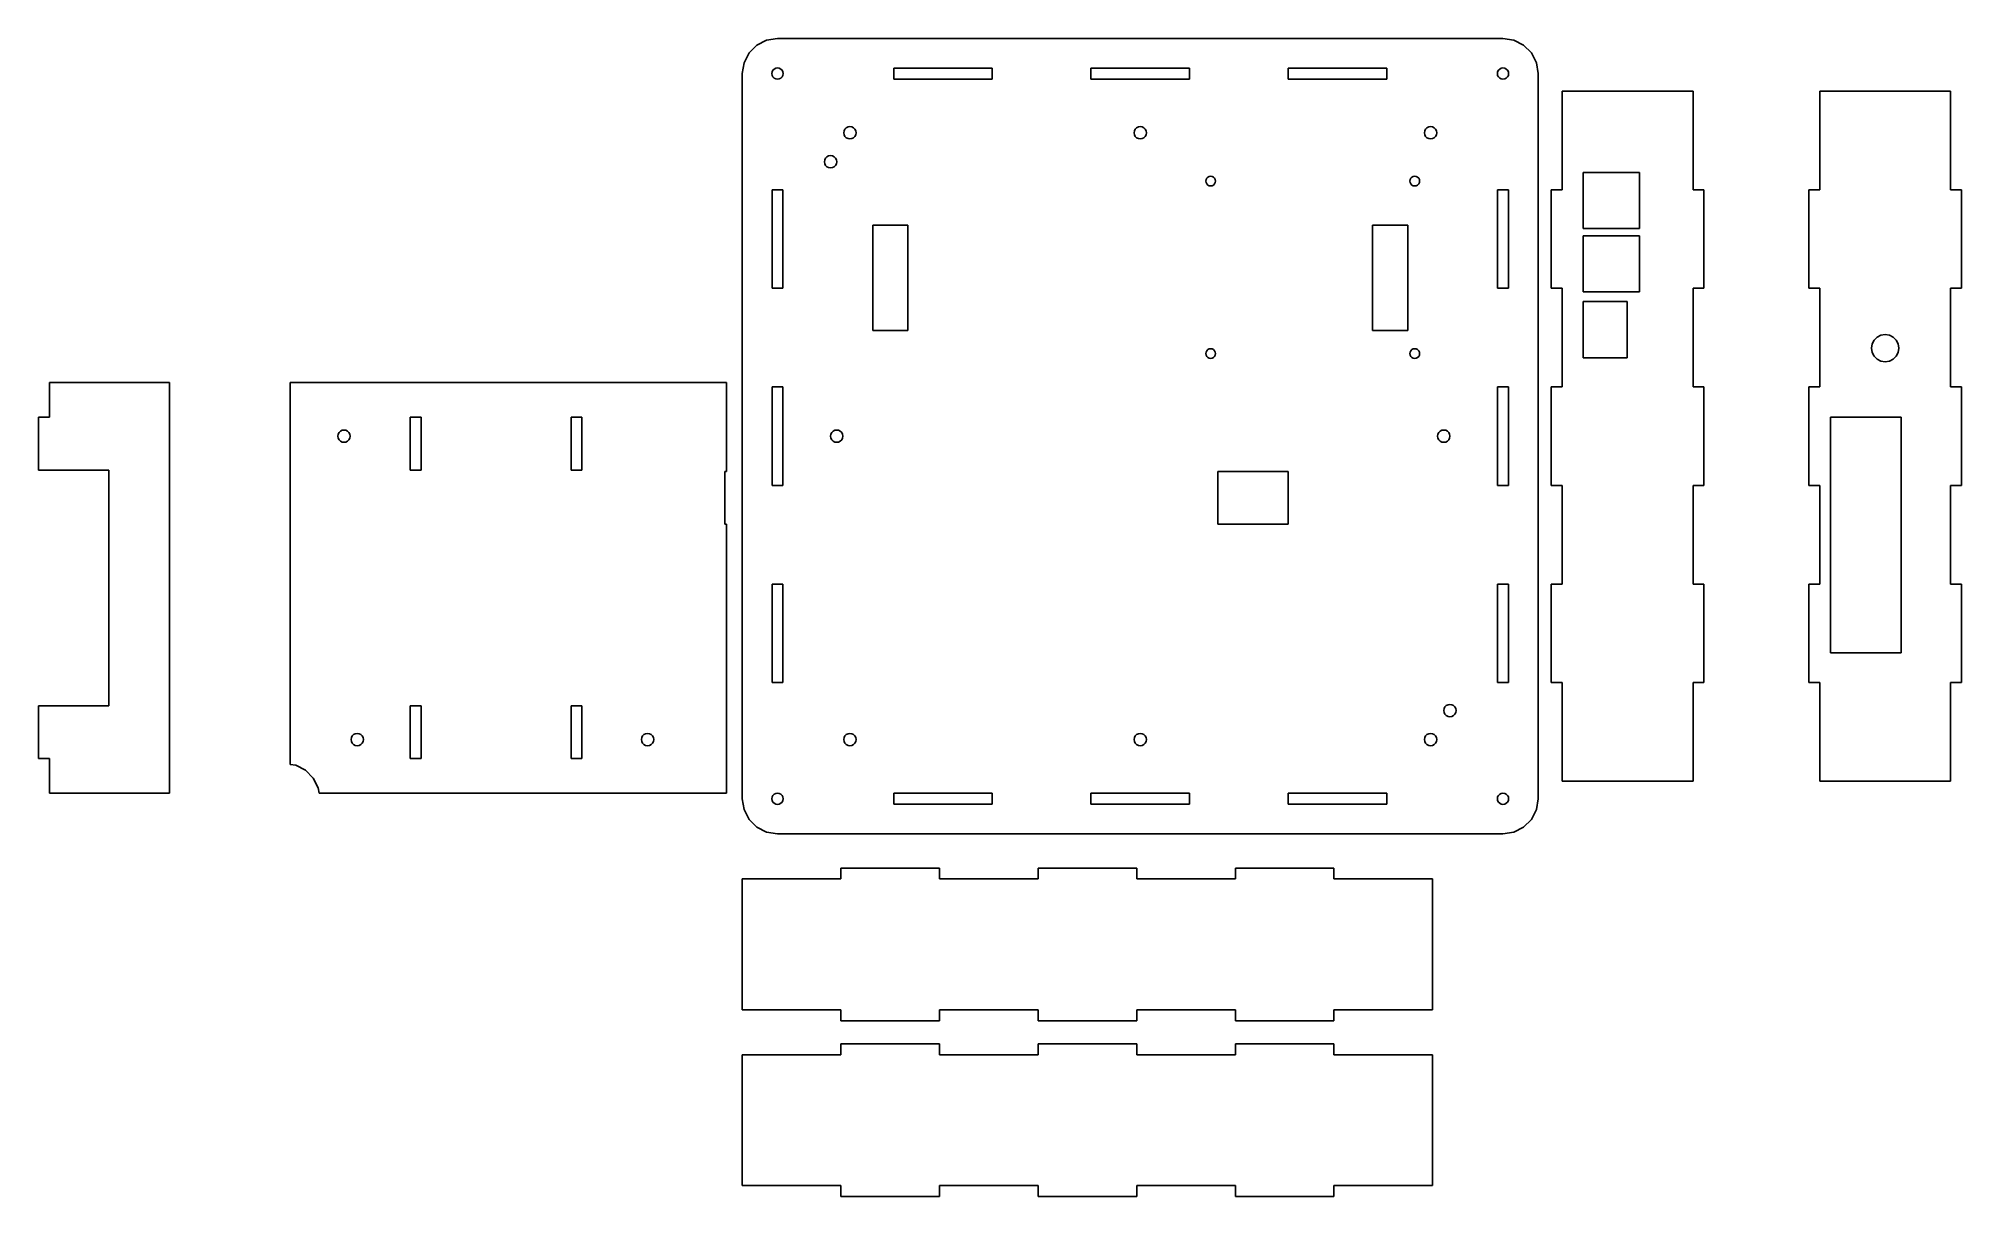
# Model space of a CAD drawing. Header units: metres. Extents: x -200 to 346, y -103 to 226.
import ezdxf

# ---------------------------------------------------------------- set-up
doc = ezdxf.new("R2010")
doc.units = ezdxf.units.M

msp = doc.modelspace()

# ---------------------------------------------------------------- linework, layer by layer
for p, q in [((4.12215, 224.232), (1.90982, 222.02)), ((6.90982, 225.653), (4.12215, 224.232)), ((10, 226.142), (6.90982, 225.653)), ((216.142, 226.142), (10, 226.142)), ((219.232, 225.653), (216.142, 226.142)), ((222.02, 224.232), (219.232, 225.653)), ((224.232, 222.02), (222.02, 224.232)), ((0.48943, 219.232), (0, 216.142)), ((1.90982, 222.02), (0.48943, 219.232)), ((225.653, 219.232), (224.232, 222.02)), ((226.142, 216.142), (225.653, 219.232)), ((0, 216.142), (0, 10)), ((8.39999, 216.142), (8.4783, 216.637)), ((8.4783, 215.648), (8.39999, 216.142)), ((8.4783, 216.637), (8.70557, 217.083)), ((8.70557, 215.202), (8.4783, 215.648)), ((8.70557, 217.083), (9.05954, 217.437)), ((9.05954, 214.848), (8.70557, 215.202)), ((9.05954, 217.437), (9.50557, 217.664)), ((9.50557, 214.62), (9.05954, 214.848)), ((9.50557, 217.664), (10, 217.742)), ((10, 214.542), (9.50557, 214.62)), ((10, 217.742), (10.4944, 217.664)), ((10.4944, 214.62), (10, 214.542)), ((10.4944, 217.664), (10.9404, 217.437)), ((10.9404, 214.848), (10.4944, 214.62)), ((10.9404, 217.437), (11.2944, 217.083)), ((11.2944, 215.202), (10.9404, 214.848)), ((11.2944, 217.083), (11.5217, 216.637)), ((11.5217, 215.648), (11.2944, 215.202)), ((11.5217, 216.637), (11.6, 216.142)), ((11.6, 216.142), (11.5217, 215.648)), ((43.0203, 214.592), (43.0203, 217.692)), ((43.0203, 217.692), (71.0406, 217.692)), ((71.0406, 214.592), (43.0203, 214.592)), ((71.0406, 217.692), (71.0406, 214.592)), ((99.0609, 214.592), (99.0609, 217.692)), ((99.0609, 217.692), (127.081, 217.692)), ((127.081, 214.592), (99.0609, 214.592)), ((127.081, 217.692), (127.081, 214.592)), ((155.102, 214.592), (155.102, 217.692)), ((155.102, 217.692), (183.122, 217.692)), ((183.122, 214.592), (155.102, 214.592)), ((183.122, 217.692), (183.122, 214.592)), ((214.542, 216.142), (214.62, 216.637)), ((214.62, 215.648), (214.542, 216.142)), ((214.62, 216.637), (214.848, 217.083)), ((214.848, 215.202), (214.62, 215.648)), ((214.848, 217.083), (215.202, 217.437)), ((215.202, 214.848), (214.848, 215.202)), ((215.202, 217.437), (215.648, 217.664)), ((215.648, 214.62), (215.202, 214.848)), ((215.648, 217.664), (216.142, 217.742)), ((216.142, 214.542), (215.648, 214.62)), ((216.142, 217.742), (216.637, 217.664)), ((216.637, 214.62), (216.142, 214.542)), ((216.637, 217.664), (217.083, 217.437)), ((217.083, 214.848), (216.637, 214.62)), ((217.083, 217.437), (217.437, 217.083)), ((217.437, 215.202), (217.083, 214.848)), ((217.437, 217.083), (217.664, 216.637)), ((217.664, 215.648), (217.437, 215.202)), ((217.664, 216.637), (217.742, 216.142)), ((217.742, 216.142), (217.664, 215.648)), ((226.142, 10), (226.142, 216.142)), ((270.142, 211.142), (232.942, 211.142)), ((232.942, 211.142), (232.942, 183.122)), ((270.142, 183.122), (270.142, 211.142)), ((343.342, 211.142), (306.142, 211.142)), ((306.142, 211.142), (306.142, 183.122)), ((343.342, 183.122), (343.342, 211.142)), ((28.8211, 199.321), (28.9067, 199.862)), ((28.9067, 198.78), (28.8211, 199.321)), ((28.9067, 199.862), (29.1553, 200.35)), ((29.1553, 198.292), (28.9067, 198.78)), ((29.1553, 200.35), (29.5424, 200.737)), ((29.5424, 197.905), (29.1553, 198.292)), ((29.5424, 200.737), (30.0303, 200.985)), ((30.0303, 197.657), (29.5424, 197.905)), ((30.0303, 200.985), (30.5711, 201.071)), ((30.5711, 197.571), (30.0303, 197.657)), ((30.5711, 201.071), (31.1118, 200.985)), ((31.1118, 197.657), (30.5711, 197.571)), ((31.1118, 200.985), (31.5997, 200.737)), ((31.5997, 197.905), (31.1118, 197.657)), ((31.5997, 200.737), (31.9868, 200.35)), ((31.9868, 198.292), (31.5997, 197.905)), ((31.9868, 200.35), (32.2354, 199.862)), ((32.2354, 198.78), (31.9868, 198.292)), ((32.2354, 199.862), (32.3211, 199.321)), ((32.3211, 199.321), (32.2354, 198.78)), ((111.321, 199.321), (111.407, 199.862)), ((111.407, 198.78), (111.321, 199.321)), ((111.407, 199.862), (111.655, 200.35)), ((111.655, 198.292), (111.407, 198.78)), ((111.655, 200.35), (112.042, 200.737)), ((112.042, 197.905), (111.655, 198.292)), ((112.042, 200.737), (112.53, 200.985)), ((112.53, 197.657), (112.042, 197.905)), ((112.53, 200.985), (113.071, 201.071)), ((113.071, 197.571), (112.53, 197.657)), ((113.071, 201.071), (113.612, 200.985)), ((113.612, 197.657), (113.071, 197.571)), ((113.612, 200.985), (114.1, 200.737)), ((114.1, 197.905), (113.612, 197.657)), ((114.1, 200.737), (114.487, 200.35)), ((114.487, 198.292), (114.1, 197.905)), ((114.487, 200.35), (114.735, 199.862)), ((114.735, 198.78), (114.487, 198.292)), ((114.735, 199.862), (114.821, 199.321)), ((114.821, 199.321), (114.735, 198.78)), ((193.821, 199.321), (193.907, 199.862)), ((193.907, 198.78), (193.821, 199.321)), ((193.907, 199.862), (194.155, 200.35)), ((194.155, 198.292), (193.907, 198.78)), ((194.155, 200.35), (194.542, 200.737)), ((194.542, 197.905), (194.155, 198.292)), ((194.542, 200.737), (195.03, 200.985)), ((195.03, 197.657), (194.542, 197.905)), ((195.03, 200.985), (195.571, 201.071)), ((195.571, 197.571), (195.03, 197.657)), ((195.571, 201.071), (196.112, 200.985)), ((196.112, 197.657), (195.571, 197.571)), ((196.112, 200.985), (196.6, 200.737)), ((196.6, 197.905), (196.112, 197.657)), ((196.6, 200.737), (196.987, 200.35)), ((196.987, 198.292), (196.6, 197.905)), ((196.987, 200.35), (197.235, 199.862)), ((197.235, 198.78), (196.987, 198.292)), ((197.235, 199.862), (197.321, 199.321)), ((197.321, 199.321), (197.235, 198.78)), ((23.3211, 191.071), (23.4067, 191.612)), ((23.4067, 191.612), (23.6553, 192.1)), ((23.6553, 192.1), (24.0424, 192.487)), ((24.0424, 192.487), (24.5303, 192.735)), ((24.5303, 192.735), (25.0711, 192.821)), ((25.0711, 192.821), (25.6118, 192.735)), ((25.6118, 192.735), (26.0997, 192.487)), ((26.0997, 192.487), (26.4868, 192.1)), ((26.4868, 192.1), (26.7354, 191.612)), ((26.7354, 191.612), (26.8211, 191.071)), ((23.4067, 190.53), (23.3211, 191.071)), ((23.6553, 190.042), (23.4067, 190.53)), ((24.0424, 189.655), (23.6553, 190.042)), ((24.5303, 189.407), (24.0424, 189.655)), ((25.0711, 189.321), (24.5303, 189.407)), ((25.6118, 189.407), (25.0711, 189.321)), ((26.0997, 189.655), (25.6118, 189.407)), ((26.4868, 190.042), (26.0997, 189.655)), ((26.7354, 190.53), (26.4868, 190.042)), ((26.8211, 191.071), (26.7354, 190.53)), ((131.717, 185.571), (131.784, 185.996)), ((131.784, 185.996), (131.98, 186.379)), ((131.98, 186.379), (132.284, 186.683)), ((132.284, 186.683), (132.667, 186.879)), ((132.667, 186.879), (133.092, 186.946)), ((133.092, 186.946), (133.517, 186.879)), ((133.517, 186.879), (133.9, 186.683)), ((133.9, 186.683), (134.205, 186.379)), ((134.205, 186.379), (134.4, 185.996)), ((134.4, 185.996), (134.467, 185.571)), ((189.717, 185.571), (189.784, 185.996)), ((189.784, 185.996), (189.98, 186.379)), ((189.98, 186.379), (190.284, 186.683)), ((190.284, 186.683), (190.667, 186.879)), ((190.667, 186.879), (191.092, 186.946)), ((191.092, 186.946), (191.517, 186.879)), ((191.517, 186.879), (191.9, 186.683)), ((191.9, 186.683), (192.205, 186.379)), ((192.205, 186.379), (192.4, 185.996)), ((192.4, 185.996), (192.467, 185.571)), ((238.942, 172.071), (238.942, 188.071)), ((238.942, 188.071), (254.942, 188.071)), ((254.942, 188.071), (254.942, 172.071)), ((8.45, 155.102), (8.45, 183.122)), ((8.45, 183.122), (11.55, 183.122)), ((11.55, 183.122), (11.55, 155.102)), ((131.784, 185.146), (131.717, 185.571)), ((131.98, 184.763), (131.784, 185.146)), ((132.284, 184.459), (131.98, 184.763)), ((132.667, 184.263), (132.284, 184.459)), ((133.092, 184.196), (132.667, 184.263)), ((133.517, 184.263), (133.092, 184.196)), ((133.9, 184.459), (133.517, 184.263)), ((134.205, 184.763), (133.9, 184.459)), ((134.4, 185.146), (134.205, 184.763)), ((134.467, 185.571), (134.4, 185.146)), ((189.784, 185.146), (189.717, 185.571)), ((189.98, 184.763), (189.784, 185.146)), ((190.284, 184.459), (189.98, 184.763)), ((190.667, 184.263), (190.284, 184.459)), ((191.092, 184.196), (190.667, 184.263)), ((191.517, 184.263), (191.092, 184.196)), ((191.9, 184.459), (191.517, 184.263)), ((192.205, 184.763), (191.9, 184.459)), ((192.4, 185.146), (192.205, 184.763)), ((192.467, 185.571), (192.4, 185.146)), ((214.592, 155.102), (214.592, 183.122)), ((214.592, 183.122), (217.692, 183.122)), ((217.692, 183.122), (217.692, 155.102)), ((232.942, 183.122), (229.842, 183.122)), ((229.842, 183.122), (229.842, 155.102)), ((273.242, 183.122), (270.142, 183.122)), ((273.242, 155.102), (273.242, 183.122)), ((306.142, 183.122), (303.042, 183.122)), ((303.042, 183.122), (303.042, 155.102)), ((346.442, 183.122), (343.342, 183.122)), ((346.442, 155.102), (346.442, 183.122)), ((37.0711, 143.071), (37.0711, 173.071)), ((37.0711, 173.071), (47.0711, 173.071)), ((47.0711, 173.071), (47.0711, 143.071)), ((179.071, 143.071), (179.071, 173.071)), ((179.071, 173.071), (189.071, 173.071)), ((189.071, 173.071), (189.071, 143.071)), ((254.942, 172.071), (238.942, 172.071)), ((238.942, 154.071), (238.942, 170.071)), ((238.942, 170.071), (254.942, 170.071)), ((254.942, 170.071), (254.942, 154.071)), ((11.55, 155.102), (8.45, 155.102)), ((217.692, 155.102), (214.592, 155.102)), ((229.842, 155.102), (232.942, 155.102)), ((232.942, 155.102), (232.942, 127.081)), ((254.942, 154.071), (238.942, 154.071)), ((270.142, 127.081), (270.142, 155.102)), ((270.142, 155.102), (273.242, 155.102)), ((303.042, 155.102), (306.142, 155.102)), ((306.142, 155.102), (306.142, 127.081)), ((343.342, 127.081), (343.342, 155.102)), ((343.342, 155.102), (346.442, 155.102)), ((238.942, 135.321), (238.942, 151.321)), ((238.942, 151.321), (251.442, 151.321)), ((251.442, 151.321), (251.442, 135.321)), ((47.0711, 143.071), (37.0711, 143.071)), ((189.071, 143.071), (179.071, 143.071)), ((131.717, 136.571), (131.784, 136.996)), ((131.784, 136.996), (131.98, 137.379)), ((131.98, 137.379), (132.284, 137.683)), ((132.284, 137.683), (132.667, 137.879)), ((132.667, 137.879), (133.092, 137.946)), ((133.092, 137.946), (133.517, 137.879)), ((133.517, 137.879), (133.9, 137.683)), ((133.9, 137.683), (134.205, 137.379)), ((134.205, 137.379), (134.4, 136.996)), ((134.4, 136.996), (134.467, 136.571)), ((189.717, 136.571), (189.784, 136.996)), ((189.784, 136.996), (189.98, 137.379)), ((189.98, 137.379), (190.284, 137.683)), ((190.284, 137.683), (190.667, 137.879)), ((190.667, 137.879), (191.092, 137.946)), ((191.092, 137.946), (191.517, 137.879)), ((191.517, 137.879), (191.9, 137.683)), ((191.9, 137.683), (192.205, 137.379)), ((192.205, 137.379), (192.4, 136.996)), ((192.4, 136.996), (192.467, 136.571)), ((320.842, 138.071), (321.033, 139.276)), ((321.033, 136.866), (320.842, 138.071)), ((321.033, 139.276), (321.587, 140.363)), ((321.587, 135.779), (321.033, 136.866)), ((321.587, 140.363), (322.45, 141.226)), ((322.45, 141.226), (323.537, 141.78)), ((323.537, 141.78), (324.742, 141.971)), ((324.742, 141.971), (325.947, 141.78)), ((325.947, 141.78), (327.034, 141.226)), ((327.034, 141.226), (327.897, 140.363)), ((327.897, 140.363), (328.451, 139.276)), ((328.451, 136.866), (327.897, 135.779)), ((328.451, 139.276), (328.642, 138.071)), ((328.642, 138.071), (328.451, 136.866)), ((131.784, 136.146), (131.717, 136.571)), ((131.98, 135.763), (131.784, 136.146)), ((132.284, 135.459), (131.98, 135.763)), ((132.667, 135.263), (132.284, 135.459)), ((133.092, 135.196), (132.667, 135.263)), ((133.517, 135.263), (133.092, 135.196)), ((133.9, 135.459), (133.517, 135.263)), ((134.205, 135.763), (133.9, 135.459)), ((134.4, 136.146), (134.205, 135.763)), ((134.467, 136.571), (134.4, 136.146)), ((189.784, 136.146), (189.717, 136.571)), ((189.98, 135.763), (189.784, 136.146)), ((190.284, 135.459), (189.98, 135.763)), ((190.667, 135.263), (190.284, 135.459)), ((191.092, 135.196), (190.667, 135.263)), ((191.517, 135.263), (191.092, 135.196)), ((191.9, 135.459), (191.517, 135.263)), ((192.205, 135.763), (191.9, 135.459)), ((192.4, 136.146), (192.205, 135.763)), ((192.467, 136.571), (192.4, 136.146)), ((251.442, 135.321), (238.942, 135.321)), ((322.45, 134.916), (321.587, 135.779)), ((323.537, 134.362), (322.45, 134.916)), ((324.742, 134.171), (323.537, 134.362)), ((325.947, 134.362), (324.742, 134.171)), ((327.034, 134.916), (325.947, 134.362)), ((327.897, 135.779), (327.034, 134.916)), ((-162.8, 128.342), (-196.9, 128.342)), ((-196.9, 128.342), (-196.9, 118.446)), ((-162.8, 11.55), (-162.8, 128.342)), ((-4.45001, 128.342), (-128.45, 128.342)), ((-128.45, 128.342), (-128.45, 19.7545)), ((-4.45001, 103.071), (-4.45001, 128.342)), ((8.45, 99.0609), (8.45, 127.081)), ((8.45, 127.081), (11.55, 127.081)), ((11.55, 127.081), (11.55, 99.0609)), ((214.592, 99.0609), (214.592, 127.081)), ((214.592, 127.081), (217.692, 127.081)), ((217.692, 127.081), (217.692, 99.0609)), ((232.942, 127.081), (229.842, 127.081)), ((229.842, 127.081), (229.842, 99.0609)), ((273.242, 127.081), (270.142, 127.081)), ((273.242, 99.0609), (273.242, 127.081)), ((306.142, 127.081), (303.042, 127.081)), ((303.042, 127.081), (303.042, 99.0609)), ((346.442, 127.081), (343.342, 127.081)), ((346.442, 99.0609), (346.442, 127.081)), ((-196.9, 118.446), (-200, 118.446)), ((-200, 118.446), (-200, 103.446)), ((-113.72, 114.735), (-113.179, 114.821)), ((-113.179, 114.821), (-112.638, 114.735)), ((-94.3333, 103.446), (-94.3333, 118.446)), ((-94.3333, 118.446), (-91.2333, 118.446)), ((-91.2333, 118.446), (-91.2333, 103.446)), ((-48.6667, 103.446), (-48.6667, 118.446)), ((-48.6667, 118.446), (-45.5667, 118.446)), ((-45.5667, 118.446), (-45.5667, 103.446)), ((26.2803, 114.735), (26.8211, 114.821)), ((26.8211, 114.821), (27.3618, 114.735)), ((198.78, 114.735), (199.321, 114.821)), ((199.321, 114.821), (199.862, 114.735)), ((309.242, 51.4461), (309.242, 118.446)), ((309.242, 118.446), (329.242, 118.446)), ((329.242, 118.446), (329.242, 51.4461)), ((-114.929, 113.071), (-114.843, 113.612)), ((-114.843, 112.53), (-114.929, 113.071)), ((-114.843, 113.612), (-114.595, 114.1)), ((-114.595, 112.042), (-114.843, 112.53)), ((-114.595, 114.1), (-114.208, 114.487)), ((-114.208, 111.655), (-114.595, 112.042)), ((-114.208, 114.487), (-113.72, 114.735)), ((-113.72, 111.407), (-114.208, 111.655)), ((-113.179, 111.321), (-113.72, 111.407)), ((-112.638, 111.407), (-113.179, 111.321)), ((-112.638, 114.735), (-112.15, 114.487)), ((-112.15, 111.655), (-112.638, 111.407)), ((-112.15, 114.487), (-111.763, 114.1)), ((-111.763, 112.042), (-112.15, 111.655)), ((-111.763, 114.1), (-111.515, 113.612)), ((-111.515, 112.53), (-111.763, 112.042)), ((-111.515, 113.612), (-111.429, 113.071)), ((-111.429, 113.071), (-111.515, 112.53)), ((25.0711, 113.071), (25.1567, 113.612)), ((25.1567, 112.53), (25.0711, 113.071)), ((25.1567, 113.612), (25.4053, 114.1)), ((25.4053, 112.042), (25.1567, 112.53)), ((25.4053, 114.1), (25.7924, 114.487)), ((25.7924, 111.655), (25.4053, 112.042)), ((25.7924, 114.487), (26.2803, 114.735)), ((26.2803, 111.407), (25.7924, 111.655)), ((26.8211, 111.321), (26.2803, 111.407)), ((27.3618, 111.407), (26.8211, 111.321)), ((27.3618, 114.735), (27.8497, 114.487)), ((27.8497, 111.655), (27.3618, 111.407)), ((27.8497, 114.487), (28.2368, 114.1)), ((28.2368, 112.042), (27.8497, 111.655)), ((28.2368, 114.1), (28.4854, 113.612)), ((28.4854, 112.53), (28.2368, 112.042)), ((28.4854, 113.612), (28.5711, 113.071)), ((28.5711, 113.071), (28.4854, 112.53)), ((197.571, 113.071), (197.657, 113.612)), ((197.657, 112.53), (197.571, 113.071)), ((197.657, 113.612), (197.905, 114.1)), ((197.905, 112.042), (197.657, 112.53)), ((197.905, 114.1), (198.292, 114.487)), ((198.292, 111.655), (197.905, 112.042)), ((198.292, 114.487), (198.78, 114.735)), ((198.78, 111.407), (198.292, 111.655)), ((199.321, 111.321), (198.78, 111.407)), ((199.862, 111.407), (199.321, 111.321)), ((199.862, 114.735), (200.35, 114.487)), ((200.35, 111.655), (199.862, 111.407)), ((200.35, 114.487), (200.737, 114.1)), ((200.737, 112.042), (200.35, 111.655)), ((200.737, 114.1), (200.985, 113.612)), ((200.985, 112.53), (200.737, 112.042)), ((200.985, 113.612), (201.071, 113.071)), ((201.071, 113.071), (200.985, 112.53)), ((-200, 103.446), (-180, 103.446)), ((-180, 103.446), (-180, 36.4461)), ((-91.2333, 103.446), (-94.3333, 103.446)), ((-45.5667, 103.446), (-48.6667, 103.446)), ((-4.92894, 88.0711), (-4.92894, 103.071)), ((-4.92894, 103.071), (-4.45001, 103.071)), ((11.55, 99.0609), (8.45, 99.0609)), ((135.071, 88.0711), (135.071, 103.071)), ((135.071, 103.071), (155.071, 103.071)), ((155.071, 103.071), (155.071, 88.0711)), ((217.692, 99.0609), (214.592, 99.0609)), ((229.842, 99.0609), (232.942, 99.0609)), ((232.942, 99.0609), (232.942, 71.0406)), ((270.142, 71.0406), (270.142, 99.0609)), ((270.142, 99.0609), (273.242, 99.0609)), ((303.042, 99.0609), (306.142, 99.0609)), ((306.142, 99.0609), (306.142, 71.0406)), ((343.342, 71.0406), (343.342, 99.0609)), ((343.342, 99.0609), (346.442, 99.0609)), ((-4.45001, 88.0711), (-4.92894, 88.0711)), ((-4.45001, 11.55), (-4.45001, 88.0711)), ((155.071, 88.0711), (135.071, 88.0711)), ((8.45, 43.0203), (8.45, 71.0406)), ((8.45, 71.0406), (11.55, 71.0406)), ((11.55, 71.0406), (11.55, 43.0203)), ((214.592, 43.0203), (214.592, 71.0406)), ((214.592, 71.0406), (217.692, 71.0406)), ((217.692, 71.0406), (217.692, 43.0203)), ((232.942, 71.0406), (229.842, 71.0406)), ((229.842, 71.0406), (229.842, 43.0203)), ((273.242, 71.0406), (270.142, 71.0406)), ((273.242, 43.0203), (273.242, 71.0406)), ((306.142, 71.0406), (303.042, 71.0406)), ((303.042, 71.0406), (303.042, 43.0203)), ((346.442, 71.0406), (343.342, 71.0406)), ((346.442, 43.0203), (346.442, 71.0406)), ((329.242, 51.4461), (309.242, 51.4461)), ((11.55, 43.0203), (8.45, 43.0203)), ((217.692, 43.0203), (214.592, 43.0203)), ((229.842, 43.0203), (232.942, 43.0203)), ((232.942, 43.0203), (232.942, 15)), ((270.142, 43.0203), (273.242, 43.0203)), ((270.142, 15), (270.142, 43.0203)), ((303.042, 43.0203), (306.142, 43.0203)), ((306.142, 43.0203), (306.142, 15)), ((343.342, 43.0203), (346.442, 43.0203)), ((343.342, 15), (343.342, 43.0203)), ((-180, 36.4461), (-200, 36.4461)), ((-200, 36.4461), (-200, 21.4461)), ((-94.3333, 21.4461), (-94.3333, 36.4461)), ((-94.3333, 36.4461), (-91.2333, 36.4461)), ((-91.2333, 36.4461), (-91.2333, 21.4461)), ((-48.6667, 21.4461), (-48.6667, 36.4461)), ((-48.6667, 36.4461), (-45.5667, 36.4461)), ((-45.5667, 36.4461), (-45.5667, 21.4461)), ((199.321, 35.0711), (199.407, 35.6118)), ((199.407, 34.5303), (199.321, 35.0711)), ((199.407, 35.6118), (199.655, 36.0997)), ((199.655, 34.0424), (199.407, 34.5303)), ((199.655, 36.0997), (200.042, 36.4868)), ((200.042, 33.6553), (199.655, 34.0424)), ((200.042, 36.4868), (200.53, 36.7354)), ((200.53, 33.4067), (200.042, 33.6553)), ((200.53, 36.7354), (201.071, 36.8211)), ((201.071, 33.3211), (200.53, 33.4067)), ((201.071, 36.8211), (201.612, 36.7354)), ((201.612, 33.4067), (201.071, 33.3211)), ((201.612, 36.7354), (202.1, 36.4868)), ((202.1, 33.6553), (201.612, 33.4067)), ((202.1, 36.4868), (202.487, 36.0997)), ((202.487, 34.0424), (202.1, 33.6553)), ((202.487, 36.0997), (202.735, 35.6118)), ((202.735, 34.5303), (202.487, 34.0424)), ((202.735, 35.6118), (202.821, 35.0711)), ((202.821, 35.0711), (202.735, 34.5303)), ((-111.179, 26.8211), (-111.093, 27.3618)), ((-111.093, 27.3618), (-110.845, 27.8497)), ((-110.845, 27.8497), (-110.458, 28.2368)), ((-110.458, 28.2368), (-109.97, 28.4854)), ((-109.97, 28.4854), (-109.429, 28.5711)), ((-109.429, 28.5711), (-108.888, 28.4854)), ((-108.888, 28.4854), (-108.4, 28.2368)), ((-108.4, 28.2368), (-108.013, 27.8497)), ((-108.013, 27.8497), (-107.765, 27.3618)), ((-107.765, 27.3618), (-107.679, 26.8211)), ((-28.6789, 26.8211), (-28.5933, 27.3618)), ((-28.5933, 27.3618), (-28.3447, 27.8497)), ((-28.3447, 27.8497), (-27.9576, 28.2368)), ((-27.9576, 28.2368), (-27.4697, 28.4854)), ((-27.4697, 28.4854), (-26.9289, 28.5711)), ((-26.9289, 28.5711), (-26.3882, 28.4854)), ((-26.3882, 28.4854), (-25.9003, 28.2368)), ((-25.9003, 28.2368), (-25.5132, 27.8497)), ((-25.5132, 27.8497), (-25.2646, 27.3618)), ((-25.2646, 27.3618), (-25.1789, 26.8211)), ((28.8211, 26.8211), (28.9067, 27.3618)), ((28.9067, 27.3618), (29.1553, 27.8497)), ((29.1553, 27.8497), (29.5424, 28.2368)), ((29.5424, 28.2368), (30.0303, 28.4854)), ((30.0303, 28.4854), (30.5711, 28.5711)), ((30.5711, 28.5711), (31.1118, 28.4854)), ((31.1118, 28.4854), (31.5997, 28.2368)), ((31.5997, 28.2368), (31.9868, 27.8497)), ((31.9868, 27.8497), (32.2354, 27.3618)), ((32.2354, 27.3618), (32.3211, 26.8211)), ((111.321, 26.8211), (111.407, 27.3618)), ((111.407, 27.3618), (111.655, 27.8497)), ((111.655, 27.8497), (112.042, 28.2368)), ((112.042, 28.2368), (112.53, 28.4854)), ((112.53, 28.4854), (113.071, 28.5711)), ((113.071, 28.5711), (113.612, 28.4854)), ((113.612, 28.4854), (114.1, 28.2368)), ((114.1, 28.2368), (114.487, 27.8497)), ((114.487, 27.8497), (114.735, 27.3618)), ((114.735, 27.3618), (114.821, 26.8211)), ((193.821, 26.8211), (193.907, 27.3618)), ((193.907, 27.3618), (194.155, 27.8497)), ((194.155, 27.8497), (194.542, 28.2368)), ((194.542, 28.2368), (195.03, 28.4854)), ((195.03, 28.4854), (195.571, 28.5711)), ((195.571, 28.5711), (196.112, 28.4854)), ((196.112, 28.4854), (196.6, 28.2368)), ((196.6, 28.2368), (196.987, 27.8497)), ((196.987, 27.8497), (197.235, 27.3618)), ((197.235, 27.3618), (197.321, 26.8211)), ((-111.093, 26.2803), (-111.179, 26.8211)), ((-110.845, 25.7924), (-111.093, 26.2803)), ((-110.458, 25.4053), (-110.845, 25.7924)), ((-109.97, 25.1567), (-110.458, 25.4053)), ((-109.429, 25.0711), (-109.97, 25.1567)), ((-108.888, 25.1567), (-109.429, 25.0711)), ((-108.4, 25.4053), (-108.888, 25.1567)), ((-108.013, 25.7924), (-108.4, 25.4053)), ((-107.765, 26.2803), (-108.013, 25.7924)), ((-107.679, 26.8211), (-107.765, 26.2803)), ((-28.5933, 26.2803), (-28.6789, 26.8211)), ((-28.3447, 25.7924), (-28.5933, 26.2803)), ((-27.9576, 25.4053), (-28.3447, 25.7924)), ((-27.4697, 25.1567), (-27.9576, 25.4053)), ((-26.9289, 25.0711), (-27.4697, 25.1567)), ((-26.3882, 25.1567), (-26.9289, 25.0711)), ((-25.9003, 25.4053), (-26.3882, 25.1567)), ((-25.5132, 25.7924), (-25.9003, 25.4053)), ((-25.2646, 26.2803), (-25.5132, 25.7924)), ((-25.1789, 26.8211), (-25.2646, 26.2803)), ((28.9067, 26.2803), (28.8211, 26.8211)), ((29.1553, 25.7924), (28.9067, 26.2803)), ((29.5424, 25.4053), (29.1553, 25.7924)), ((30.0303, 25.1567), (29.5424, 25.4053)), ((30.5711, 25.0711), (30.0303, 25.1567)), ((31.1118, 25.1567), (30.5711, 25.0711)), ((31.5997, 25.4053), (31.1118, 25.1567)), ((31.9868, 25.7924), (31.5997, 25.4053)), ((32.2354, 26.2803), (31.9868, 25.7924)), ((32.3211, 26.8211), (32.2354, 26.2803)), ((111.407, 26.2803), (111.321, 26.8211)), ((111.655, 25.7924), (111.407, 26.2803)), ((112.042, 25.4053), (111.655, 25.7924)), ((112.53, 25.1567), (112.042, 25.4053)), ((113.071, 25.0711), (112.53, 25.1567)), ((113.612, 25.1567), (113.071, 25.0711)), ((114.1, 25.4053), (113.612, 25.1567)), ((114.487, 25.7924), (114.1, 25.4053)), ((114.735, 26.2803), (114.487, 25.7924)), ((114.821, 26.8211), (114.735, 26.2803)), ((193.907, 26.2803), (193.821, 26.8211)), ((194.155, 25.7924), (193.907, 26.2803)), ((194.542, 25.4053), (194.155, 25.7924)), ((195.03, 25.1567), (194.542, 25.4053)), ((195.571, 25.0711), (195.03, 25.1567)), ((196.112, 25.1567), (195.571, 25.0711)), ((196.6, 25.4053), (196.112, 25.1567)), ((196.987, 25.7924), (196.6, 25.4053)), ((197.235, 26.2803), (196.987, 25.7924)), ((197.321, 26.8211), (197.235, 26.2803)), ((-200, 21.4461), (-196.9, 21.4461)), ((-196.9, 21.4461), (-196.9, 11.55)), ((-128.45, 19.7545), (-126.91, 19.5106)), ((-126.91, 19.5106), (-124.122, 18.0902)), ((-124.122, 18.0902), (-121.91, 15.8778)), ((-91.2333, 21.4461), (-94.3333, 21.4461)), ((-45.5667, 21.4461), (-48.6667, 21.4461)), ((-196.9, 11.55), (-162.8, 11.55)), ((-121.91, 15.8778), (-120.489, 13.0902)), ((-120.489, 13.0902), (-120.245, 11.55)), ((-120.245, 11.55), (-4.45001, 11.55)), ((8.4783, 10.4944), (8.70557, 10.9404)), ((8.70557, 10.9404), (9.05954, 11.2944)), ((9.05954, 11.2944), (9.50557, 11.5217)), ((9.50557, 11.5217), (10, 11.6)), ((10, 11.6), (10.4944, 11.5217)), ((10.4944, 11.5217), (10.9404, 11.2944)), ((10.9404, 11.2944), (11.2944, 10.9404)), ((11.2944, 10.9404), (11.5217, 10.4944)), ((43.0203, 8.45), (43.0203, 11.55)), ((43.0203, 11.55), (71.0406, 11.55)), ((71.0406, 11.55), (71.0406, 8.45)), ((99.0609, 8.45), (99.0609, 11.55)), ((99.0609, 11.55), (127.081, 11.55)), ((127.081, 11.55), (127.081, 8.45)), ((155.102, 8.45), (155.102, 11.55)), ((155.102, 11.55), (183.122, 11.55)), ((183.122, 11.55), (183.122, 8.45)), ((214.62, 10.4944), (214.848, 10.9404)), ((214.848, 10.9404), (215.202, 11.2944)), ((215.202, 11.2944), (215.648, 11.5217)), ((215.648, 11.5217), (216.142, 11.6)), ((216.142, 11.6), (216.637, 11.5217)), ((216.637, 11.5217), (217.083, 11.2944)), ((217.083, 11.2944), (217.437, 10.9404)), ((217.437, 10.9404), (217.664, 10.4944)), ((232.942, 15), (270.142, 15)), ((306.142, 15), (343.342, 15)), ((0, 10), (0.48943, 6.90982)), ((0.48943, 6.90982), (1.90982, 4.12215)), ((8.39999, 10), (8.4783, 10.4944)), ((8.4783, 9.50557), (8.39999, 10)), ((8.70557, 9.05954), (8.4783, 9.50557)), ((9.05954, 8.70557), (8.70557, 9.05954)), ((9.50557, 8.4783), (9.05954, 8.70557)), ((10, 8.39999), (9.50557, 8.4783)), ((10.4944, 8.4783), (10, 8.39999)), ((10.9404, 8.70557), (10.4944, 8.4783)), ((11.2944, 9.05954), (10.9404, 8.70557)), ((11.5217, 9.50557), (11.2944, 9.05954)), ((11.5217, 10.4944), (11.6, 10)), ((11.6, 10), (11.5217, 9.50557)), ((71.0406, 8.45), (43.0203, 8.45)), ((127.081, 8.45), (99.0609, 8.45)), ((183.122, 8.45), (155.102, 8.45)), ((214.542, 10), (214.62, 10.4944)), ((214.62, 9.50557), (214.542, 10)), ((214.848, 9.05954), (214.62, 9.50557)), ((215.202, 8.70557), (214.848, 9.05954)), ((215.648, 8.4783), (215.202, 8.70557)), ((216.142, 8.39999), (215.648, 8.4783)), ((216.637, 8.4783), (216.142, 8.39999)), ((217.083, 8.70557), (216.637, 8.4783)), ((217.437, 9.05954), (217.083, 8.70557)), ((217.664, 9.50557), (217.437, 9.05954)), ((217.664, 10.4944), (217.742, 10)), ((217.742, 10), (217.664, 9.50557)), ((224.232, 4.12215), (225.653, 6.90982)), ((225.653, 6.90982), (226.142, 10)), ((1.90982, 4.12215), (4.12215, 1.90982)), ((4.12215, 1.90982), (6.90982, 0.48943)), ((6.90982, 0.48943), (9.99998, 0)), ((9.99998, 0), (216.142, 0)), ((216.142, 0), (219.232, 0.48943)), ((219.232, 0.48943), (222.02, 1.90982)), ((222.02, 1.90982), (224.232, 4.12215)), ((56.0406, -9.70001), (28.0203, -9.70001)), ((28.0203, -9.70001), (28.0203, -12.8)), ((56.0406, -12.8), (56.0406, -9.70001)), ((112.081, -9.70001), (84.0609, -9.70001)), ((84.0609, -9.70001), (84.0609, -12.8)), ((112.081, -12.8), (112.081, -9.70001)), ((168.122, -9.70001), (140.102, -9.70001)), ((140.102, -9.70001), (140.102, -12.8)), ((168.122, -12.8), (168.122, -9.70001)), ((28.0203, -12.8), (0, -12.8)), ((0, -12.8), (0, -50)), ((84.0609, -12.8), (56.0406, -12.8)), ((140.102, -12.8), (112.081, -12.8)), ((196.142, -12.8), (168.122, -12.8)), ((196.142, -50), (196.142, -12.8)), ((0, -50), (28.0203, -50)), ((28.0203, -50), (28.0203, -53.1)), ((28.0203, -53.1), (56.0406, -53.1)), ((56.0406, -50), (84.0609, -50)), ((56.0406, -53.1), (56.0406, -50)), ((84.0609, -50), (84.0609, -53.1)), ((84.0609, -53.1), (112.081, -53.1)), ((112.081, -53.1), (112.081, -50)), ((112.081, -50), (140.102, -50)), ((140.102, -50), (140.102, -53.1)), ((140.102, -53.1), (168.122, -53.1)), ((168.122, -53.1), (168.122, -50)), ((168.122, -50), (196.142, -50)), ((56.0406, -59.7), (28.0203, -59.7)), ((28.0203, -59.7), (28.0203, -62.8)), ((56.0406, -62.8), (56.0406, -59.7)), ((112.081, -59.7), (84.0609, -59.7)), ((84.0609, -59.7), (84.0609, -62.8)), ((112.081, -62.8), (112.081, -59.7)), ((168.122, -59.7), (140.102, -59.7)), ((140.102, -59.7), (140.102, -62.8)), ((168.122, -62.8), (168.122, -59.7)), ((28.0203, -62.8), (0, -62.8)), ((0, -62.8), (0, -100)), ((84.0609, -62.8), (56.0406, -62.8)), ((140.102, -62.8), (112.081, -62.8)), ((196.142, -62.8), (168.122, -62.8)), ((196.142, -100), (196.142, -62.8)), ((0, -100), (28.0203, -100)), ((28.0203, -100), (28.0203, -103.1)), ((28.0203, -103.1), (56.0406, -103.1)), ((56.0406, -100), (84.0609, -100)), ((56.0406, -103.1), (56.0406, -100)), ((84.0609, -100), (84.0609, -103.1)), ((84.0609, -103.1), (112.081, -103.1)), ((112.081, -103.1), (112.081, -100)), ((112.081, -100), (140.102, -100)), ((140.102, -100), (140.102, -103.1)), ((140.102, -103.1), (168.122, -103.1)), ((168.122, -103.1), (168.122, -100)), ((168.122, -100), (196.142, -100))]:
    msp.add_line(p, q)

doc.saveas('drawing.dxf')
